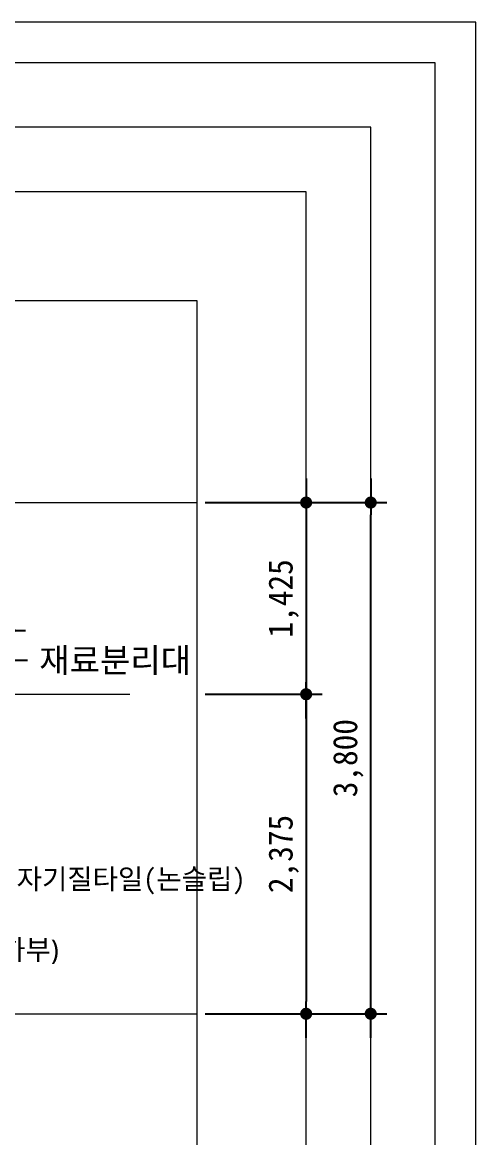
# Model space of a CAD drawing. Header units: millimetres. Extents: x -423835 to -174325, y -1379898 to -1311126.
# Drawn here: x -359486 to -356117, y -1357923 to -1349632 of the extents above; entities that cross this region are included whole.
import ezdxf
from ezdxf.enums import TextEntityAlignment as Align

# ---------------------------------------------------------------- set-up
doc = ezdxf.new("R2010")
doc.units = ezdxf.units.MM
doc.header["$LTSCALE"] = 100
doc.header["$MEASUREMENT"] = 0
doc.header["$PDSIZE"] = -10
doc.linetypes.add('CEN', pattern=[62, 60, -1, 0, -1])
doc.layers.get('0').update_dxf_attribs({"linetype": 'CONTINUOUS'})
doc.layers.get('Defpoints').update_dxf_attribs({"color": 153, "linetype": 'CONTINUOUS'})
doc.layers.add('A-AXIS-LINE', color=1, linetype='CEN', lineweight=15)
doc.layers.add('A-MKXS-TEXT1', color=3, linetype='CONTINUOUS', lineweight=25)
for name, color, linetype in [('A-DIMS', 7, 'CONTINUOUS'), ('AA-TEX-3', 3, 'CONTINUOUS'), ('LEADER', 7, 'CONTINUOUS')]:
    doc.layers.add(name, color=color, linetype=linetype)
doc.layers.add('A-XXXX-NPLT', color=144, linetype='CONTINUOUS', lineweight=0, plot=False)
doc.styles.add('HY울릉도L', font='')
doc.styles.add('돋움체', font='')
doc.styles.add('맑은고딕', font='malgun.ttf')
doc.styles.get('HY울릉도L').set_extended_font_data('HYwulM')
doc.styles.get('돋움체').set_extended_font_data('DotumChe')
doc.dimstyles.new('CDIM', dxfattribs={"dimtxt": 3, "dimasz": 1.5, "dimexe": 2, "dimexo": 1, "dimgap": 1, "dimtad": 1, "dimdec": 0, "dimrnd": 0.5, "dimzin": 0, "dimdsep": 32, "dimlunit": 6, "dimtxsty": 'HY울릉도L', "dimblk1": '_CIDOT', "dimblk2": '_CIDOT', "dimsah": 1, "dimcen": 5.5, "dimclrd": 2, "dimclre": 2, "dimclrt": 7, "dimadec": 0, "dimazin": 0, "dimtfac": 1, "dimtdec": 0, "dimtix": 1, "dimtmove": 2, "dimatfit": 1, "dimldrblk": '_CIDOT', "dimfxl": 1, "dimtolj": 1, "dimtzin": 0, "dimlwd": -1, "dimarcsym": 0})

# ---------------------------------------------------------------- blocks, each defined once
blk = doc.blocks.new('_CIDOT')
at = {"color": 0, "linetype": 'ByBlock'}
blk.add_line((2, 0), (-1, 0), dxfattribs=at)
at = {"color": 0, "linetype": 'ByBlock', "const_width": 0.5}
blk.add_lwpolyline([(-0.25, 0, 1), (0.25, 0, 1)], format="xyb", close=True, dxfattribs=at)
blk = doc.blocks.new('*D331')
at = {"layer": 'A-DIMS', "lineweight": -2, "transparency": 16777216}
for p, q in [((-359861.7, -1354306.6), (-359861.7, -1354053.3)), ((-359561.7, -1354306.6), (-359561.7, -1354053.3))]:
    blk.add_line(p, q, dxfattribs=at)
at = {"layer": 'A-DIMS', "transparency": 16777216}
for p, q in [((-359911.7, -1354153.3), (-359961.7, -1354153.3)), ((-359861.7, -1354153.3), (-359561.7, -1354153.3)), ((-359511.7, -1354153.3), (-359461.7, -1354153.3))]:
    blk.add_line(p, q, dxfattribs=at)
at = {"layer": 'Defpoints', "color": 0, "transparency": 16777216}
for p in [(-359561.7, -1354153.3), (-359861.7, -1354356.6), (-359561.7, -1354356.6)]:
    blk.add_point(p, dxfattribs=at)
at = {"layer": 'A-DIMS', "transparency": 16777216, "xscale": 50, "yscale": 50, "zscale": 50}
blk.add_blockref('_CIDOT', (-359861.7, -1354153.3), dxfattribs=at)
at = {"layer": 'A-DIMS', "transparency": 16777216, "xscale": 50, "yscale": 50, "zscale": 50, "rotation": 180}
blk.add_blockref('_CIDOT', (-359561.7, -1354153.3), dxfattribs=at)
at = {"layer": 'A-DIMS', "color": 3, "transparency": 16777216, "insert": (-359711.7, -1354050.8), "char_height": 150, "attachment_point": 5, "style": '맑은고딕'}
blk.add_mtext('\\A1;300', dxfattribs=at)
blk = doc.blocks.new('*D524')
at = {"layer": 'A-DIMS', "lineweight": -2, "transparency": 16777216}
for p, q in [((-358126.7, -1353201.6), (-356776.7, -1353201.6)), ((-358126.7, -1357001.6), (-356776.7, -1357001.6))]:
    blk.add_line(p, q, dxfattribs=at)
at = {"layer": 'A-DIMS', "transparency": 16777216}
blk.add_line((-356896.7, -1356911.6), (-356896.7, -1353291.6), dxfattribs=at)
at = {"layer": 'Defpoints', "color": 0, "transparency": 16777216}
for p in [(-358186.7, -1353201.6), (-356896.7, -1353201.6), (-358186.7, -1357001.6)]:
    blk.add_point(p, dxfattribs=at)
at = {"layer": 'A-DIMS', "transparency": 16777216, "xscale": 90, "yscale": 90, "zscale": 90}
for p, rotation in [((-356896.7, -1353201.6), 90), ((-356896.7, -1357001.6), 270)]:
    blk.add_blockref('_CIDOT', p, dxfattribs=dict(at, rotation=rotation))
at = {"layer": 'A-DIMS', "color": 3, "transparency": 16777216, "insert": (-357063.8, -1355101.6), "char_height": 180, "attachment_point": 5, "rotation": 90, "style": '돋움체'}
blk.add_mtext('\\A1;3,800', dxfattribs=at)
blk = doc.blocks.new('*D525')
at = {"layer": 'A-DIMS', "lineweight": -2, "transparency": 16777216}
for p, q in [((-358126.7, -1353201.6), (-357256.7, -1353201.6)), ((-358126.7, -1354626.6), (-357256.7, -1354626.6))]:
    blk.add_line(p, q, dxfattribs=at)
at = {"layer": 'A-DIMS', "transparency": 16777216}
blk.add_line((-357376.7, -1353291.6), (-357376.7, -1354536.6), dxfattribs=at)
at = {"layer": 'Defpoints', "color": 0, "transparency": 16777216}
for p in [(-358186.7, -1353201.6), (-358186.7, -1354626.6), (-357376.7, -1354626.6)]:
    blk.add_point(p, dxfattribs=at)
at = {"layer": 'A-DIMS', "transparency": 16777216, "xscale": 90, "yscale": 90, "zscale": 90}
for p, rotation in [((-357376.7, -1353201.6), 90), ((-357376.7, -1354626.6), 270)]:
    blk.add_blockref('_CIDOT', p, dxfattribs=dict(at, rotation=rotation))
at = {"layer": 'A-DIMS', "color": 3, "transparency": 16777216, "insert": (-357543.8, -1353914.1), "char_height": 180, "attachment_point": 5, "rotation": 90, "style": '돋움체'}
blk.add_mtext('\\A1;1,425', dxfattribs=at)
blk = doc.blocks.new('*D526')
at = {"layer": 'A-DIMS', "lineweight": -2, "transparency": 16777216}
for p, q in [((-358126.7, -1354626.6), (-357256.7, -1354626.6)), ((-358126.7, -1357001.6), (-357256.7, -1357001.6))]:
    blk.add_line(p, q, dxfattribs=at)
at = {"layer": 'A-DIMS', "transparency": 16777216}
blk.add_line((-357376.7, -1354716.6), (-357376.7, -1356911.6), dxfattribs=at)
at = {"layer": 'Defpoints', "color": 0, "transparency": 16777216}
for p in [(-358186.7, -1354626.6), (-358186.7, -1357001.6), (-357376.7, -1357001.6)]:
    blk.add_point(p, dxfattribs=at)
at = {"layer": 'A-DIMS', "transparency": 16777216, "xscale": 90, "yscale": 90, "zscale": 90}
for p, rotation in [((-357376.7, -1354626.6), 90), ((-357376.7, -1357001.6), 270)]:
    blk.add_blockref('_CIDOT', p, dxfattribs=dict(at, rotation=rotation))
at = {"layer": 'A-DIMS', "color": 3, "transparency": 16777216, "insert": (-357543.8, -1355814.1), "char_height": 180, "attachment_point": 5, "rotation": 90, "style": '돋움체'}
blk.add_mtext('\\A1;2,375', dxfattribs=at)

msp = doc.modelspace()

# ---------------------------------------------------------------- linework, layer by layer
at = {"layer": 'A-AXIS-LINE', "ltscale": 50}
for points in [[(-366161.7, -1353201.6), (-358186.7, -1353201.6)], [(-362421.7, -1354626.6), (-358686.7, -1354626.6)], [(-366161.7, -1357001.6), (-358186.7, -1357001.6)]]:
    msp.add_lwpolyline(points, dxfattribs=at)
at = {"layer": 'A-XXXX-NPLT'}
for points in [[(-368231.7, -1360346.6), (-356116.7, -1360346.6), (-356116.7, -1349631.6), (-368231.7, -1349631.6)], [(-367931.7, -1360046.6), (-356416.7, -1360046.6), (-356416.7, -1349931.6), (-367931.7, -1349931.6)], [(-367451.7, -1359566.6), (-356896.7, -1359566.6), (-356896.7, -1350411.6), (-367451.7, -1350411.6)], [(-366971.7, -1359086.6), (-357376.7, -1359086.6), (-357376.7, -1350891.6), (-366971.7, -1350891.6)], [(-366161.7, -1358276.6), (-358186.7, -1358276.6), (-358186.7, -1351701.6), (-366161.7, -1351701.6)]]:
    msp.add_lwpolyline(points, close=True, dxfattribs=at)
at = {"layer": 'LEADER'}
msp.add_lwpolyline([(-360348.8, -1354673.7), (-360348.8, -1354373.7), (-359448.8, -1354373.7)], dxfattribs=at)

# ---------------------------------------------------------------- texts
at = {"layer": 'A-MKXS-TEXT1'}
for s, style, p in [('THK10 자기질타일(논슬립)', '돋움체', (-360109.6, -1355999.7)), ('F.D(하부)', '맑은고딕', (-360005.6, -1356524.7))]:
    msp.add_text(s, height=150, dxfattribs=dict(at, style=style)).set_placement(p, align=Align.MIDDLE_LEFT)
at = {"layer": 'AA-TEX-3', "style": '돋움체'}
msp.add_text('재료분리대', height=180, dxfattribs=at).set_placement((-359360.7, -1354373.7), align=Align.MIDDLE_LEFT)

# ---------------------------------------------------------------- dimensions: what is measured, and where the dimension line sits
at = {"layer": 'A-DIMS'}
for base, p1, p2, picture, middle in [((-356896.7, -1353201.6), (-358186.7, -1357001.6), (-358186.7, -1353201.6), '*D524', (-357063.8, -1355101.6)), ((-357376.7, -1354626.6), (-358186.7, -1353201.6), (-358186.7, -1354626.6), '*D525', (-357543.8, -1353914.1)), ((-357376.7, -1357001.6), (-358186.7, -1354626.6), (-358186.7, -1357001.6), '*D526', (-357543.8, -1355814.1))]:
    dim = msp.add_linear_dim(base=base, p1=p1, p2=p2, angle=90, dimstyle='CDIM', override={"dimscale": 60, "dimtxsty": '돋움체', "dimclrd": 256, "dimclre": 256, "dimclrt": 3}, dxfattribs=at)
    dim.commit()
    dim.dimension.update_dxf_attribs({"geometry": picture, "text_midpoint": middle})
dim = msp.add_linear_dim(base=(-359561.7, -1354153.3), p1=(-359861.7, -1354356.6), p2=(-359561.7, -1354356.6), dimstyle='CDIM', override={"dimscale": 50, "dimasz": 1, "dimgap": 0.5, "dimtxsty": '맑은고딕', "dimclrd": 256, "dimclre": 256, "dimclrt": 3}, dxfattribs=at)
dim.commit()
dim.dimension.update_dxf_attribs({"geometry": '*D331', "text_midpoint": (-359711.7, -1354050.8)})

doc.saveas('drawing.dxf')
